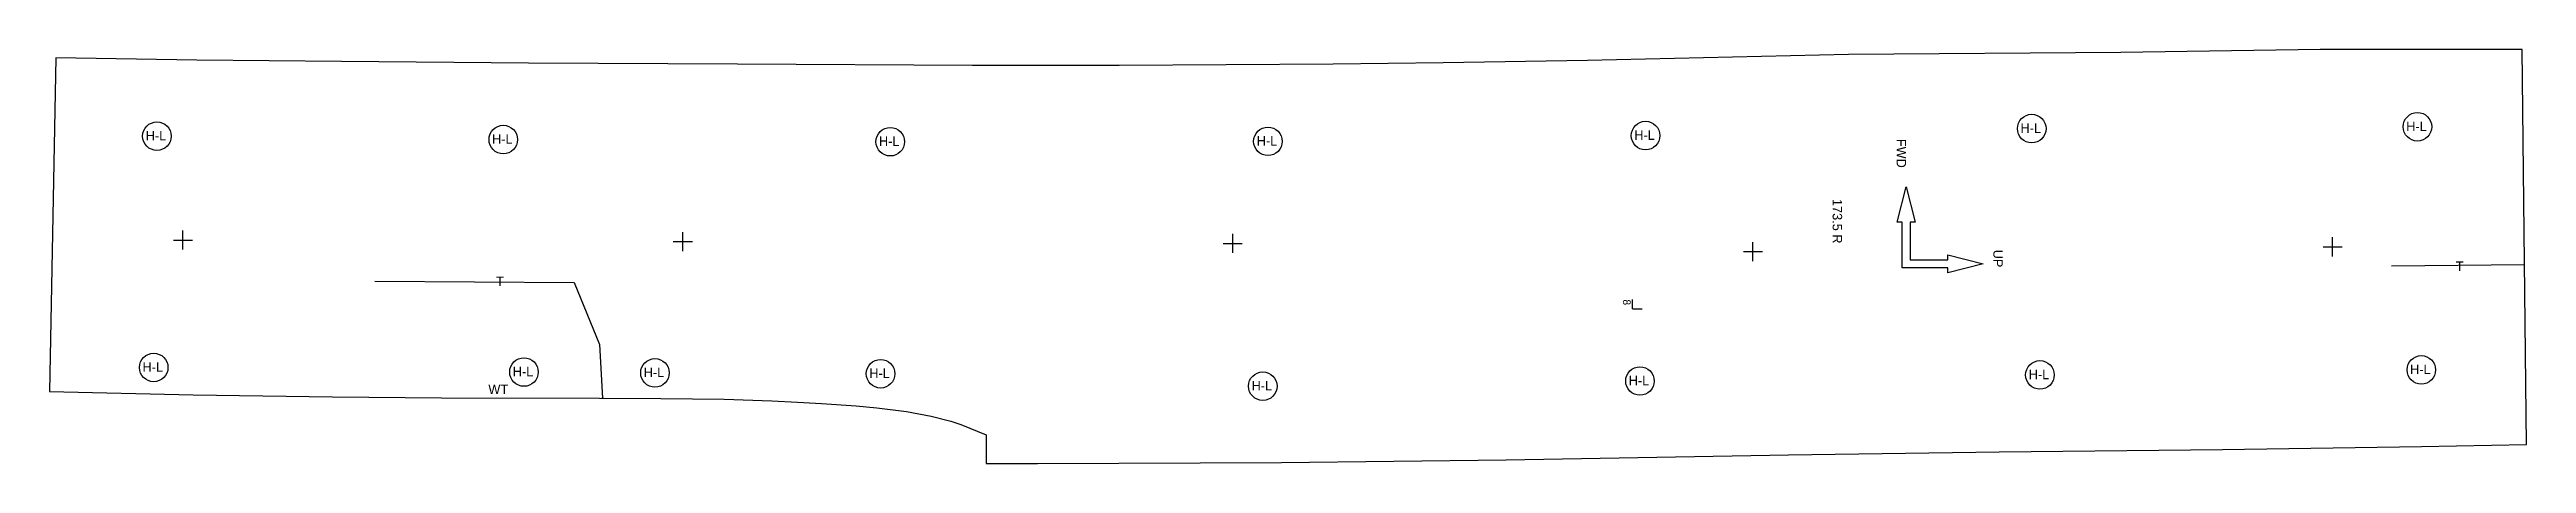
# Model space of a CAD drawing. Header units: inches. Extents: x -24.6 to 40.5, y 0 to 10.9.
import ezdxf

# ---------------------------------------------------------------- set-up
doc = ezdxf.new("R2010")
doc.units = ezdxf.units.IN
doc.header["$MEASUREMENT"] = 0
doc.layers.add('PERIMETROS', color=1, linetype='Continuous')
doc.layers.add('PLUMA', color=6, linetype='Continuous')

# ---------------------------------------------------------------- blocks, each defined once
blk = doc.blocks.new('835Z1187-114_P1_FC&R-&C')
at = {"layer": 'PERIMETROS'}
blk.add_lwpolyline([(-1.445, 1.246), (-0.935, 1.109), (-0.667, 1.02), (0, 0.75), (0, 0), (1.344, 0), (7.751, 0.025), (13.652, 0.095), (21.074, 0.228), (26.604, 0.304), (32.473, 0.37), (37.696, 0.448), (40.455, 0.495), (40.345, 10.875), (35.038, 10.876), (29.803, 10.802), (22.647, 10.747), (15.79, 10.588), (12.005, 10.525), (9.113, 10.491), (3.492, 10.458), (-0.359, 10.459), (-6.535, 10.488), (-12.027, 10.517), (-16.939, 10.56), (-20.74, 10.593), (-24.441, 10.662), (-24.606, 1.892), (-20.836, 1.805), (-17.169, 1.753), (-14.312, 1.726), (-10.156, 1.716), (-8.551, 1.707), (-6.881, 1.687), (-5.632, 1.642), (-4.956, 1.612), (-4.329, 1.579), (-3.416, 1.516), (-2.875, 1.466), (-2.095, 1.365)], close=True, dxfattribs=at)
at = {"layer": 'PLUMA'}
for p, q in [((-21.353, 5.871), (-20.853, 5.871)), ((-21.103, 5.621), (-21.103, 6.121)), ((-7.971, 5.579), (-7.971, 6.079)), ((6.473, 5.534), (6.473, 6.034)), ((35.362, 5.442), (35.362, 5.942)), ((-8.221, 5.829), (-7.721, 5.829)), ((6.223, 5.784), (6.723, 5.784)), ((19.888, 5.568), (20.388, 5.568)), ((20.138, 5.318), (20.138, 5.818)), ((35.112, 5.692), (35.612, 5.692)), ((36.914, 5.19), (40.405, 5.227)), ((-16.059, 4.793), (-10.821, 4.756)), ((-10.821, 4.756), (-10.157, 3.128)), ((16.975, 4.06), (16.975, 4.31)), ((16.975, 4.06), (17.225, 4.06)), ((-10.157, 3.128), (-10.082, 1.716))]:
    blk.add_line(p, q, dxfattribs=at)
blk.add_lwpolyline([(24.056, 6.338), (23.922, 6.338), (24.162, 7.273), (24.402, 6.338), (24.267, 6.338), (24.267, 5.351), (25.254, 5.351), (25.254, 5.486), (26.189, 5.246), (25.254, 5.006), (25.254, 5.14), (24.056, 5.14)], close=True, dxfattribs=at)
blk.add_lwpolyline([(-10.107, 1.716), (-10.058, 1.716)], dxfattribs=at)
for centre in [(27.461, 8.799), (37.592, 8.847), (-21.785, 8.6), (-12.687, 8.511), (-2.523, 8.454), (7.398, 8.464), (17.316, 8.615), (-21.869, 2.522), (-12.144, 2.402), (-8.703, 2.381), (-2.777, 2.358), (27.676, 2.327), (37.694, 2.46), (7.263, 2.031), (17.17, 2.167)]:
    blk.add_circle(centre, 0.375, dxfattribs=at)
for s, p in [('H-L', (-22.079, 8.487)), ('H-L', (-12.982, 8.399)), ('H-L', (-2.818, 8.342)), ('H-L', (7.104, 8.352)), ('H-L', (17.022, 8.503)), ('H-L', (27.166, 8.686)), ('H-L', (37.297, 8.734)), ('T', (38.599, 5.057)), ('T', (-12.875, 4.662)), ('H-L', (-22.163, 2.41)), ('WT', (-13.079, 1.822)), ('H-L', (-12.438, 2.29)), ('H-L', (-8.998, 2.269)), ('H-L', (-3.072, 2.246)), ('H-L', (6.969, 1.919)), ('H-L', (16.875, 2.054)), ('H-L', (27.382, 2.215)), ('H-L', (37.399, 2.347))]:
    blk.add_text(s, height=0.25, dxfattribs=at).set_placement(p)
for s, height, p in [('FWD', 0.25, (23.912, 8.53)), ('173.5 R', 0.25, (22.23, 6.95)), ('UP', 0.25, (26.451, 5.617)), ('8', 0.2, (16.725, 4.31))]:
    blk.add_text(s, height=height, rotation=270, dxfattribs=at).set_placement(p)

msp = doc.modelspace()

# ---------------------------------------------------------------- block references
msp.add_blockref('835Z1187-114_P1_FC&R-&C', (0, 0))

doc.saveas('drawing.dxf')
